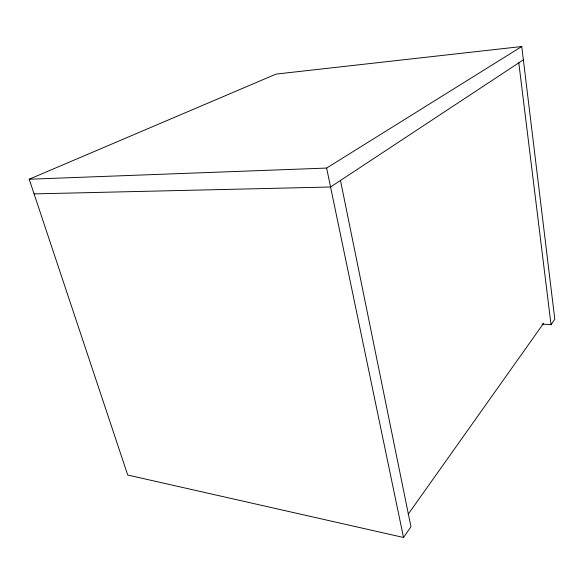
<?xml version="1.0" encoding="UTF-8"?>
<svg xmlns="http://www.w3.org/2000/svg" width="584" height="584" viewBox="0 0 584 584"><rect width="100%" height="100%" fill="white"/><g stroke="black" fill="none" stroke-linecap="round" stroke-linejoin="round"><path stroke-width="0.88" d="M541.937 324.069L551.04 324.689L554.8 319.266L521.76 46.516L276.108 74.08L29.2 179.222L127.735 475.048L403.529 537.484L410.954 526.775L340.479 180.456M408.165 514.249L543.624 323.273M523.374 59.816L330.566 187.004L34.084 193.895M29.2 179.222L326.624 168.068L521.76 46.516M326.624 168.068L403.529 537.484M518.804 62.831L551.04 324.689"/></g></svg>
